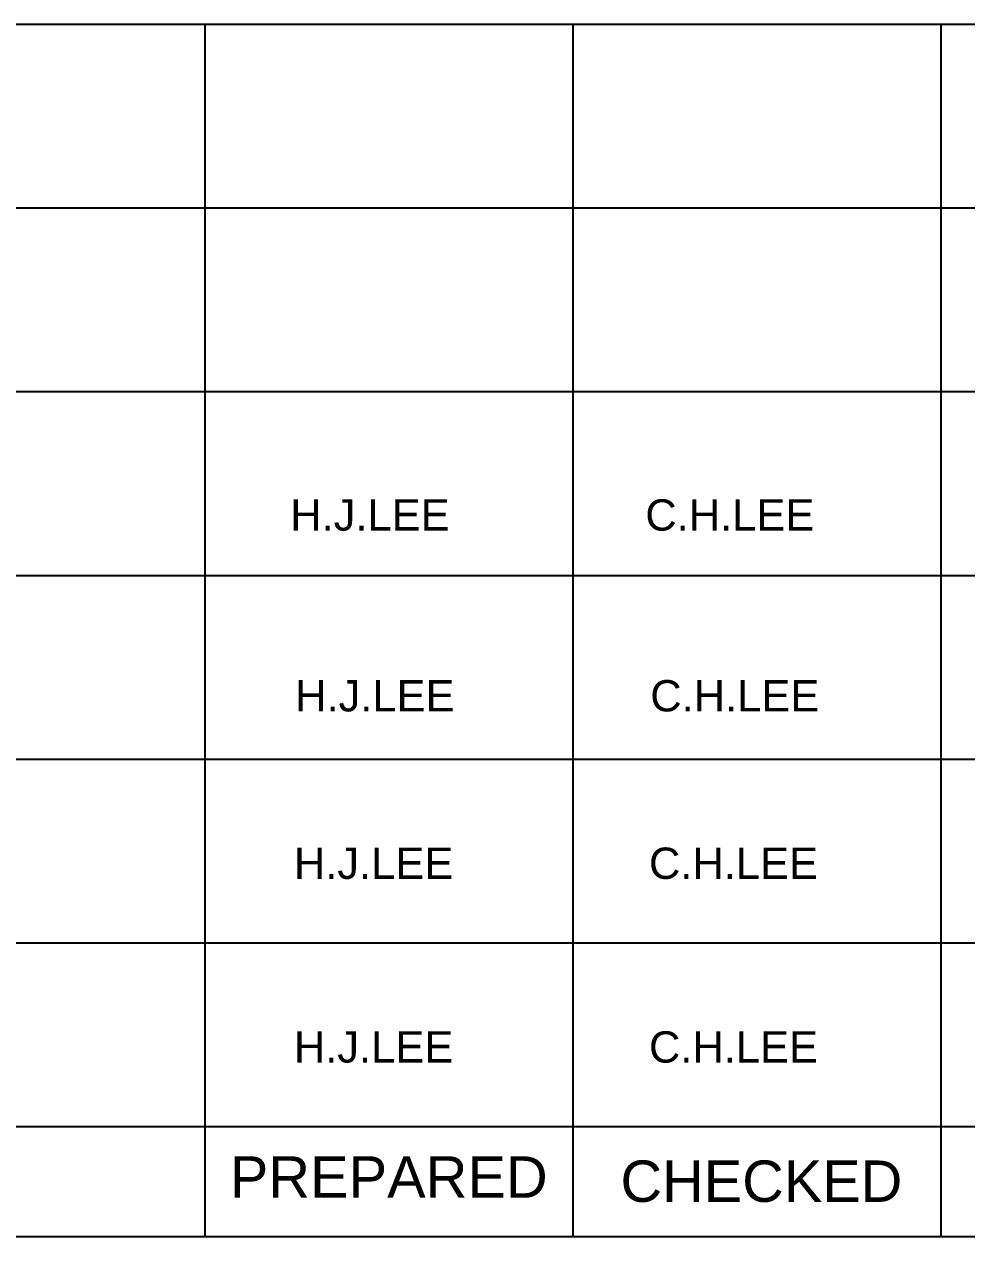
# Model space of a CAD drawing. Header units: inches. Extents: x 1128 to 1969, y -3 to 591.
# Drawn here: x 1854.5 to 1905.8, y 131.9 to 197.8 of the extents above; entities that cross this region are included whole.
import ezdxf
from ezdxf.enums import TextEntityAlignment as Align

# ---------------------------------------------------------------- set-up
doc = ezdxf.new("R2010")
doc.units = ezdxf.units.IN
doc.header["$MEASUREMENT"] = 0
doc.layers.add('BG 09.title block', color=7, linetype='Continuous')
doc.layers.add('FRAME', color=7, linetype='Continuous')
doc.styles.add('Arial', font='arial.ttf')

msp = doc.modelspace()

# ---------------------------------------------------------------- linework, layer by layer
at = {"layer": 'BG 09.title block', "color": 7, "linetype": 'Continuous', "lineweight": 25}
for p, q in [((1795.093, 197.791), (1944.36, 197.791)), ((1864.36, 197.791), (1864.36, 131.923)), ((1884.36, 197.791), (1884.36, 131.923)), ((1904.36, 197.791), (1904.36, 131.923)), ((1795.093, 187.811), (1944.36, 187.811)), ((1795.093, 177.831), (1944.36, 177.831)), ((1795.093, 167.851), (1944.36, 167.851)), ((1795.093, 157.871), (1944.36, 157.871)), ((1795.093, 147.891), (1944.36, 147.891)), ((1795.093, 137.911), (1944.36, 137.911)), ((1944.36, 131.923), (1795.093, 131.923))]:
    msp.add_line(p, q, dxfattribs=at)

# ---------------------------------------------------------------- texts
at = {"layer": 'BG 09.title block', "color": 7, "style": 'Arial'}
for s, width, p in [('PREPARED', 0.999338, (1874.361, 135.167)), ('CHECKED', 0.996974, (1894.616, 134.942))]:
    msp.add_text(s, height=2.25, dxfattribs=dict(at, width=width)).set_placement(p, align=Align.MIDDLE)
at = {"layer": 'FRAME', "color": 2, "style": 'Arial', "width": 0.994425}
for s, p in [('H.J.LEE', (1869.006, 170.283)), ('C.H.LEE', (1888.306, 170.283)), ('H.J.LEE', (1869.275, 160.461)), ('C.H.LEE', (1888.575, 160.461)), ('H.J.LEE', (1869.205, 151.363)), ('C.H.LEE', (1888.505, 151.363)), ('H.J.LEE', (1869.205, 141.383)), ('C.H.LEE', (1888.505, 141.383))]:
    msp.add_text(s, height=1.7, dxfattribs=at).set_placement(p)

doc.saveas('drawing.dxf')
